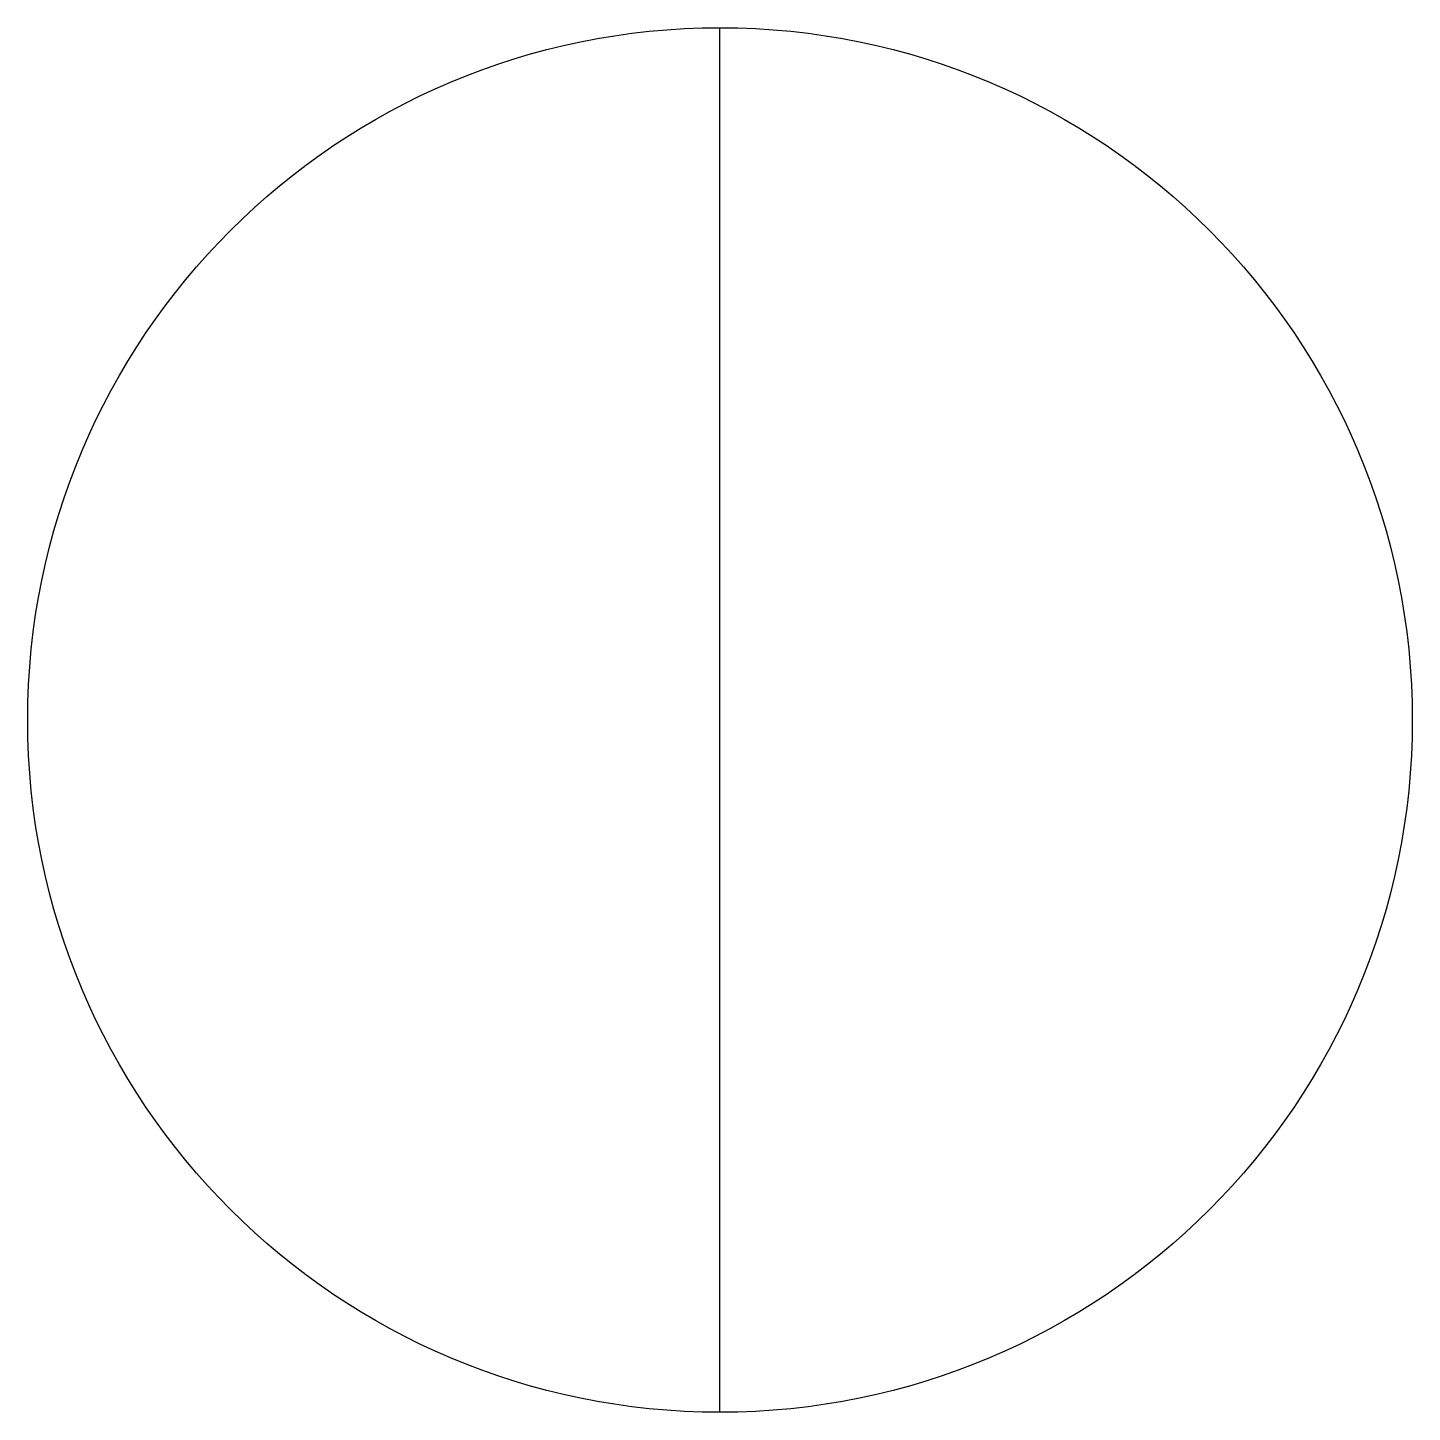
# Model space of a CAD drawing. Header units: millimetres. Extents: x -71.574 to -71.274, y 44.978 to 45.278.
import ezdxf

# ---------------------------------------------------------------- set-up
doc = ezdxf.new("R2010")
doc.units = ezdxf.units.MM
doc.header["$LTSCALE"] = 10
doc.layers.add('Inc_símbolos', color=2, linetype='Continuous')

msp = doc.modelspace()

# ---------------------------------------------------------------- linework, layer by layer
at = {"layer": 'Inc_símbolos', "color": 2, "linetype": 'Continuous'}
msp.add_line((-71.42431, 44.97805), (-71.42431, 45.27805), dxfattribs=at)
at = {"layer": 'Inc_símbolos', "color": 3, "linetype": 'Continuous'}
msp.add_circle((-71.42431, 45.12805), 0.15, dxfattribs=at)

doc.saveas('drawing.dxf')
